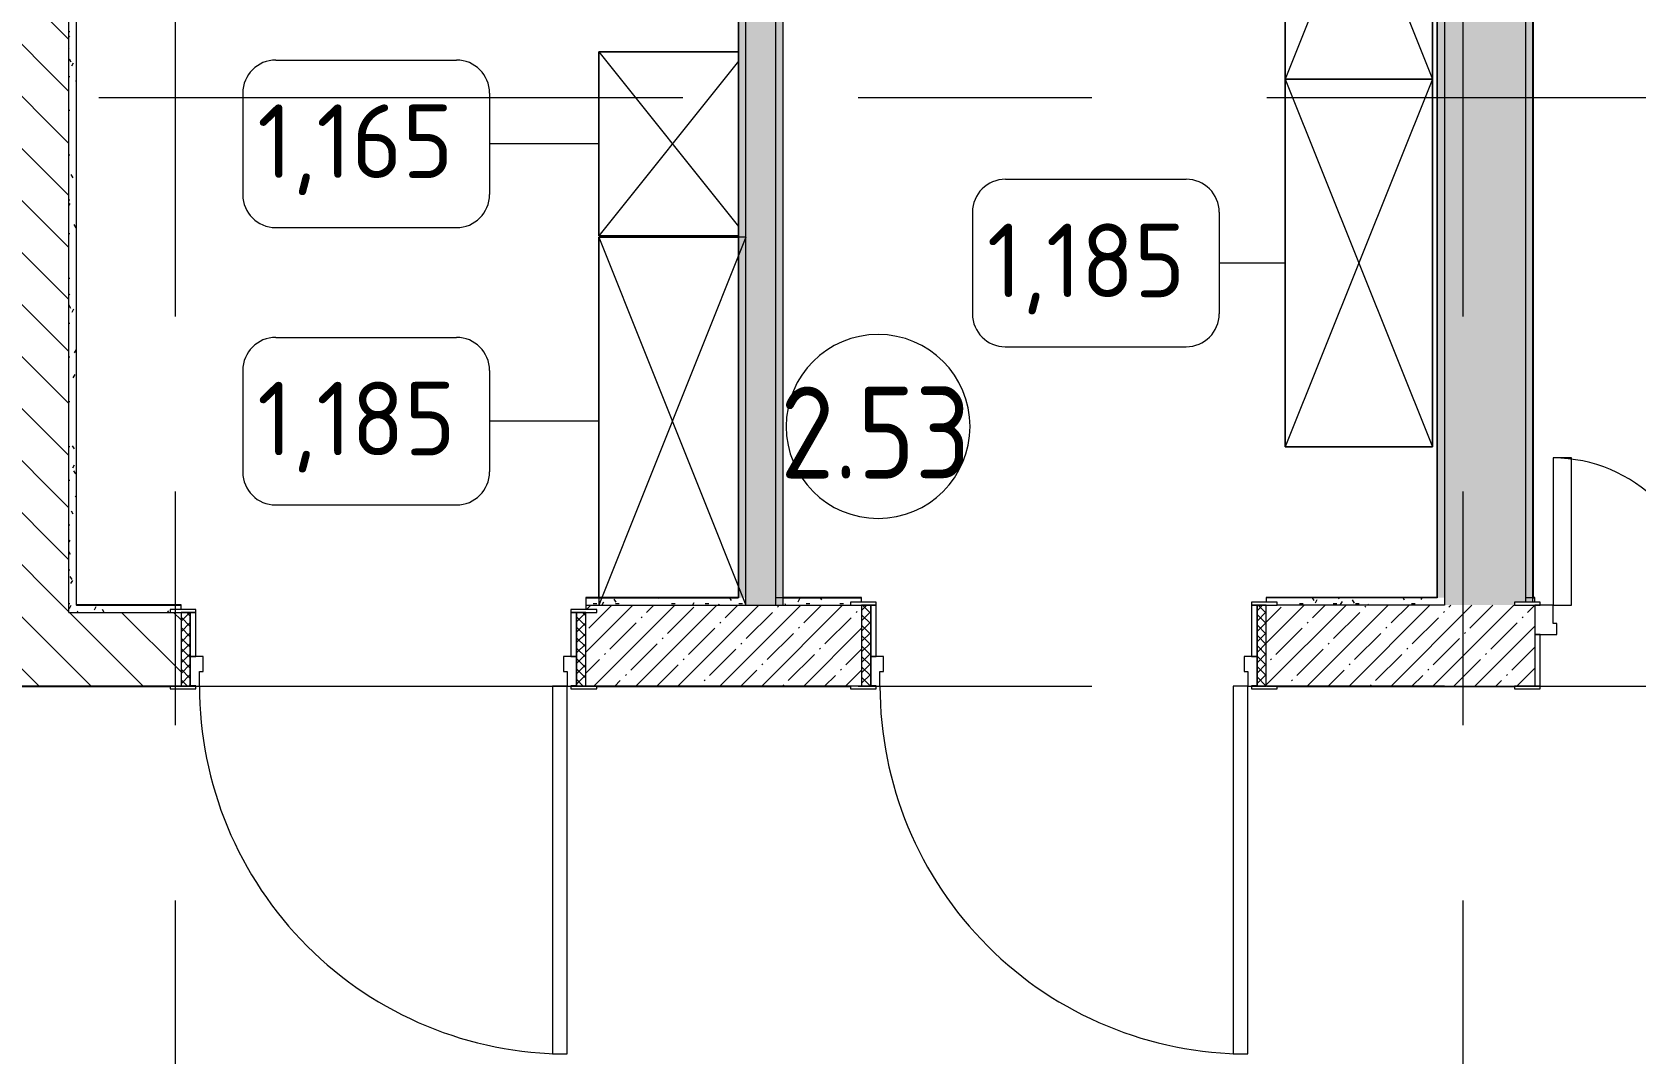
# Model space of a CAD drawing. Header units: millimetres. Extents: x 81566 to 292854, y -8553 to 29000.
# Drawn here: x 88970 to 93330, y 12400 to 15178 of the extents above; entities that cross this region are included whole.
import ezdxf

# ---------------------------------------------------------------- set-up
doc = ezdxf.new("R2010")
doc.units = ezdxf.units.MM
doc.linetypes.add('Осевая', pattern=[3175, 635, -476.25, 1587.5, -476.25])
for name, color, linetype, lineweight in [('A-AREA-IDEN', 7, 'Continuous', 9), ('A-DOOR', 7, 'Continuous', 9), ('A-DOOR-FRAM-2', 7, 'Continuous', 9), ('A-WALL', 7, 'Continuous', 9), ('I-FURN-IDEN', 7, 'Continuous', 9), ('I-WALL', 7, 'Continuous', 9), ('Оси-2', 7, 'Осевая', 9)]:
    doc.layers.add(name, color=color, linetype=linetype, lineweight=lineweight)
for name, color, linetype, lineweight, true_color in [('A-DOOR-1', 7, 'Continuous', 9, 0xc0c0c0), ('A-DOOR-FRAM-1', 7, 'Continuous', 9, 0xc0c0c0), ('A-WALL-1', 9, 'Continuous', 9, 0x808080), ('A-WALL-FNSH-1', 9, 'Continuous', 9, 0x808080), ('I-FURN-1', 9, 'Continuous', 9, 0x808080)]:
    doc.layers.add(name, color=color, linetype=linetype, lineweight=lineweight, true_color=true_color)
doc.styles.add('GOST Common', font='GOST_Common.ttf', dxfattribs={"height": 200})
doc.styles.add('GOST Common_1', font='GOST_Common.ttf', dxfattribs={"width": 0.9, "height": 250})
pattern_1 = [(45, (0, 0), (-57.024626, 57.024626), []), (45, (57.025, 0), (-57.024626, 57.024626), [100.806, -20.161, 3.353, -16.808])]
pattern_2 = [(135, (0, 0), (-70.71068, -70.71068), [])]
pattern_3 = [(0, (0, 0), (121.92, 30.48), [10.058, -81.382, 10.058, -81.382, -487.68]), (0, (0, 0), (121.92, 30.48), [-182.88, 10.058, -172.822, 10.058, -81.382, -213.36]), (0, (0, 0), (121.92, 30.48), [-457.2, 10.058, -50.902, 10.058, -142.342]), (120, (45.72, 15.24), (-87.356454, 90.345817), [10.058, -81.382, 10.058, -81.382, -487.68]), (120, (45.72, 15.24), (-87.356454, 90.345817), [-182.88, 10.058, -172.822, 10.058, -81.382, -213.36]), (120, (45.72, 15.24), (-87.356454, 90.345817), [-457.2, 10.058, -50.902, 10.058, -142.342]), (240, (60.96, 76.2), (-34.563546, -120.825817), [10.058, -81.382, 10.058, -81.382, -487.68]), (240, (60.96, 76.2), (-34.563546, -120.825817), [-182.88, 10.058, -172.822, 10.058, -81.382, -213.36]), (240, (60.96, 76.2), (-34.563546, -120.825817), [-457.2, 10.058, -50.902, 10.058, -142.342])]

# ---------------------------------------------------------------- blocks, each defined once
blk = doc.blocks.new('110_Дверь_СКБ_2Ст - Д-1_л_Лестничная клетка EIS60 2-32142534-План расстановки мебели и оборудования 2 этажа в осях 23-33')
at = {"layer": 'A-DOOR-1'}
for p, q in [((662.5, 1010), (612.5, 1010)), ((612.5, 1010), (612.5, 110)), ((662.5, 110), (662.5, 1010)), ((-637.5, 510), (-637.5, 110)), ((-587.5, 510), (-637.5, 510)), ((-587.5, 110), (-587.5, 510)), ((-637.5, 110), (-587.5, 110)), ((612.5, 110), (662.5, 110))]:
    blk.add_line(p, q, dxfattribs=at)
for centre, radius, start, end in [((662.5, 110), 900, 90, 180), ((-637.5, 110), 400, 360, 90)]:
    blk.add_arc(centre, radius, start, end, dxfattribs=at)
at = {"layer": 'A-DOOR-FRAM-1'}
for p, q in [((-672.5, 118), (-742.5, 118)), ((-742.5, 118), (-742.5, 110)), ((-742.5, 110), (-672.5, 110)), ((-637.5, 110), (-687.5, 110)), ((-687.5, 110), (-687.5, 30)), ((-672.5, 110), (-672.5, 118)), ((-637.5, 60), (-637.5, 110)), ((662.5, 110), (662.5, 60)), ((712.5, 110), (662.5, 110)), ((767.5, 118), (697.5, 118)), ((697.5, 118), (697.5, 110)), ((697.5, 110), (767.5, 110)), ((712.5, 30), (712.5, 110)), ((767.5, 110), (767.5, 118)), ((-627.5, 60), (-637.5, 60)), ((-627.5, 30), (-627.5, 60)), ((662.5, 60), (652.5, 60)), ((652.5, 60), (652.5, 30)), ((-687.5, 30), (-627.5, 30)), ((-672.5, 30), (-687.5, 30)), ((-687.5, 30), (-687.5, -110)), ((-672.5, -110), (-672.5, 30)), ((652.5, 30), (712.5, 30)), ((712.5, 30), (697.5, 30)), ((697.5, 30), (697.5, -110)), ((712.5, -110), (712.5, 30)), ((-672.5, -110), (-742.5, -110)), ((-742.5, -110), (-742.5, -118)), ((-742.5, -118), (-672.5, -118)), ((-687.5, -110), (-672.5, -110)), ((-672.5, -118), (-672.5, -110)), ((697.5, -110), (712.5, -110)), ((767.5, -110), (697.5, -110)), ((697.5, -110), (697.5, -118)), ((697.5, -118), (767.5, -118)), ((767.5, -118), (767.5, -110))]:
    blk.add_line(p, q, dxfattribs=at)
blk = doc.blocks.new('110_Дверь_СКБ_1Ст_Внутренняя1 - Д-3 _п_ 1100x2100h_много всего-32102842-План расстановки мебели и оборудования 2 этажа в осях 23-33')
at = {"layer": 'A-DOOR'}
h = blk.add_hatch(dxfattribs=at)
h.set_pattern_fill('FP_20', color=256, style=0, pattern_type=2)
h.set_pattern_definition([(135, (1751.41, 174.685), (-14.14214, -14.14214), []), (225, (1751.41, 174.685), (14.14214, -14.14214), [])])
h.paths.add_polyline_path([(562.5, 110), (537.5, 110), (537.5, -110), (562.5, -110)])
at = {"layer": 'A-DOOR-FRAM-2'}
h = blk.add_hatch(dxfattribs=at)
h.set_pattern_fill('FP_21', color=256, style=0, pattern_type=2)
h.set_pattern_definition([(45, (-371.384, 174.685), (-14.1421, 14.1421), []), (135, (-371.384, 174.685), (-14.1421, -14.1421), [])])
h.paths.add_polyline_path([(-512.5, 110), (-537.5, 110), (-537.5, -110), (-512.5, -110)])
at = {"layer": 'A-DOOR-1'}
for p, q in [((-487.5, 1110), (-487.5, 110)), ((-447.5, 1110), (-487.5, 1110)), ((-447.5, 110), (-447.5, 1110)), ((-487.5, 110), (-447.5, 110))]:
    blk.add_line(p, q, dxfattribs=at)
blk.add_arc((-487.5, 110), 1000, 360, 90, dxfattribs=at)
at = {"layer": 'A-DOOR-FRAM-1'}
for p, q in [((-497.5, 118), (-567.5, 118)), ((-567.5, 118), (-567.5, 110)), ((-567.5, 110), (-497.5, 110)), ((-512.5, 110), (-537.5, 110)), ((-537.5, 110), (-537.5, -110)), ((-487.5, 110), (-512.5, 110)), ((-512.5, 110), (-512.5, 30)), ((-512.5, -110), (-512.5, 110)), ((-497.5, 110), (-512.5, 110)), ((-512.5, 110), (-512.5, 109)), ((-512.5, 109), (-497.5, 109)), ((-497.5, 110), (-497.5, 118)), ((-497.5, 109), (-497.5, 110)), ((-487.5, 70), (-487.5, 110)), ((512.5, 110), (512.5, 70)), ((537.5, 110), (512.5, 110)), ((592.5, 118), (522.5, 118)), ((522.5, 118), (522.5, 110)), ((537.5, 110), (522.5, 110)), ((522.5, 110), (522.5, 109)), ((522.5, 110), (592.5, 110)), ((522.5, 109), (537.5, 109)), ((537.5, 30), (537.5, 110)), ((562.5, 110), (537.5, 110)), ((537.5, 110), (537.5, -110)), ((537.5, 109), (537.5, 110)), ((562.5, -110), (562.5, 110)), ((592.5, 110), (592.5, 118)), ((-477.5, 70), (-487.5, 70)), ((-477.5, 30), (-477.5, 70)), ((512.5, 70), (502.5, 70)), ((502.5, 70), (502.5, 30)), ((-512.5, 30), (-477.5, 30)), ((-497.5, 30), (-512.5, 30)), ((-512.5, 30), (-512.5, -110)), ((-497.5, -110), (-497.5, 30)), ((502.5, 30), (537.5, 30)), ((537.5, 30), (522.5, 30)), ((522.5, 30), (522.5, -110)), ((537.5, -110), (537.5, 30)), ((-497.5, -110), (-567.5, -110)), ((-567.5, -110), (-567.5, -118)), ((-567.5, -118), (-497.5, -118)), ((-537.5, -110), (-512.5, -110)), ((-512.5, -110), (-497.5, -110)), ((-497.5, -118), (-497.5, -110)), ((522.5, -110), (537.5, -110)), ((592.5, -110), (522.5, -110)), ((522.5, -110), (522.5, -118)), ((522.5, -118), (592.5, -118)), ((537.5, -110), (562.5, -110)), ((592.5, -118), (592.5, -110))]:
    blk.add_line(p, q, dxfattribs=at)
blk = doc.blocks.new('110_Дверь_СКБ_1Ст_Внутренняя1 - Д-3 _п_ 1100x2100h_много всего-32102838-План расстановки мебели и оборудования 2 этажа в осях 23-33')
at = {"layer": 'A-DOOR'}
h = blk.add_hatch(dxfattribs=at)
h.set_pattern_fill('FP_22', color=256, style=0, pattern_type=2)
h.set_pattern_definition([(135, (1751.41, 164.685), (-14.14214, -14.14214), []), (225, (1751.41, 164.685), (14.14214, -14.14214), [])])
h.paths.add_polyline_path([(562.5, 100), (537.5, 100), (537.5, -100), (562.5, -100)])
at = {"layer": 'A-DOOR-FRAM-2'}
h = blk.add_hatch(dxfattribs=at)
h.set_pattern_fill('FP_23', color=256, style=0, pattern_type=2)
h.set_pattern_definition([(45, (-371.384, 164.685), (-14.1421, 14.1421), []), (135, (-371.384, 164.685), (-14.1421, -14.1421), [])])
h.paths.add_polyline_path([(-512.5, 100), (-537.5, 100), (-537.5, -100), (-512.5, -100)])
at = {"layer": 'A-DOOR-1'}
for p, q in [((-487.5, 1100), (-487.5, 100)), ((-447.5, 1100), (-487.5, 1100)), ((-447.5, 100), (-447.5, 1100)), ((-487.5, 100), (-447.5, 100))]:
    blk.add_line(p, q, dxfattribs=at)
blk.add_arc((-487.5, 100), 1000, 360, 90, dxfattribs=at)
at = {"layer": 'A-DOOR-FRAM-1'}
for p, q in [((-497.5, 108), (-567.5, 108)), ((-567.5, 108), (-567.5, 100)), ((-567.5, 100), (-497.5, 100)), ((-512.5, 100), (-537.5, 100)), ((-537.5, 100), (-537.5, -100)), ((-487.5, 100), (-512.5, 100)), ((-512.5, 100), (-512.5, 20)), ((-512.5, -100), (-512.5, 100)), ((-497.5, 100), (-512.5, 100)), ((-512.5, 100), (-512.5, 99)), ((-512.5, 99), (-497.5, 99)), ((-497.5, 100), (-497.5, 108)), ((-497.5, 99), (-497.5, 100)), ((-487.5, 60), (-487.5, 100)), ((512.5, 100), (512.5, 60)), ((537.5, 100), (512.5, 100)), ((592.5, 108), (522.5, 108)), ((522.5, 108), (522.5, 100)), ((537.5, 100), (522.5, 100)), ((522.5, 100), (522.5, 99)), ((522.5, 100), (592.5, 100)), ((522.5, 99), (537.5, 99)), ((537.5, 20), (537.5, 100)), ((562.5, 100), (537.5, 100)), ((537.5, 100), (537.5, -100)), ((537.5, 99), (537.5, 100)), ((562.5, -100), (562.5, 100)), ((592.5, 100), (592.5, 108)), ((-477.5, 60), (-487.5, 60)), ((-477.5, 20), (-477.5, 60)), ((512.5, 60), (502.5, 60)), ((502.5, 60), (502.5, 20)), ((-512.5, 20), (-477.5, 20)), ((-497.5, 20), (-512.5, 20)), ((-512.5, 20), (-512.5, -100)), ((-497.5, -100), (-497.5, 20)), ((502.5, 20), (537.5, 20)), ((537.5, 20), (522.5, 20)), ((522.5, 20), (522.5, -100)), ((537.5, -100), (537.5, 20)), ((-497.5, -100), (-567.5, -100)), ((-567.5, -100), (-567.5, -108)), ((-567.5, -108), (-497.5, -108)), ((-537.5, -100), (-512.5, -100)), ((-512.5, -100), (-497.5, -100)), ((-497.5, -108), (-497.5, -100)), ((522.5, -100), (537.5, -100)), ((592.5, -100), (522.5, -100)), ((522.5, -100), (522.5, -108)), ((522.5, -108), (592.5, -108)), ((537.5, -100), (562.5, -100)), ((592.5, -108), (592.5, -100))]:
    blk.add_line(p, q, dxfattribs=at)
blk = doc.blocks.new('Шкаф параметрический - 1_185-26330622-План расстановки мебели и оборудования 2 этажа в осях 23-33')
at = {"layer": 'I-FURN-1'}
for p, q in [((0, 0), (1000, -400)), ((0, -400), (1000, 0)), ((1000, 0), (0, 0)), ((0, 0), (0, -400)), ((0, -400), (0, 0)), ((0, 0), (1000, 0)), ((1000, -400), (1000, 0)), ((1000, 0), (1000, -400)), ((0, -400), (1000, -400)), ((1000, -400), (0, -400))]:
    blk.add_line(p, q, dxfattribs=at)
blk = doc.blocks.new('Шкаф параметрический - 1_185-V149-План расстановки мебели и оборудования 2 этажа в осях 23-33')
at = {"layer": 'I-FURN-1'}
for p, q in [((0, 0), (1000, -400)), ((0, -400), (1000, 0)), ((1000, 0), (0, 0)), ((0, 0), (0, -400)), ((1000, -400), (1000, 0)), ((0, -400), (0, -20)), ((0, -400), (1000, -400)), ((980, -400), (0, -400))]:
    blk.add_line(p, q, dxfattribs=at)
blk = doc.blocks.new('Шкаф параметрический - 1_165-25613087-План расстановки мебели и оборудования 2 этажа в осях 23-33')
at = {"layer": 'I-FURN-1'}
for p, q in [((0, -400), (475, -20)), ((0, -20), (0, -400)), ((0, -400), (0, -20)), ((25, -20), (500, -400)), ((500, -400), (500, -20)), ((500, -20), (500, -400)), ((0, -400), (500, -400)), ((500, -400), (0, -400))]:
    blk.add_line(p, q, dxfattribs=at)
blk = doc.blocks.new('Марка_Мебель - В прямоуг_Balcon_Марка-25523697-План расстановки мебели и оборудования 2 этажа в осях 23-33')
at = {"layer": 'I-FURN-IDEN'}
for p, q in [((-2.455, 2.278), (2.455, 2.278)), ((-3.355, 1.378), (-3.355, -1.384)), ((3.355, 1.378), (3.355, -1.378)), ((-2.461, -2.278), (2.455, -2.278))]:
    blk.add_line(p, q, dxfattribs=at)
for centre, radius, start, end in [((-2.455, 1.378), 0.9, 90, 180), ((2.455, 1.378), 0.9, 0, 90), ((-2.461, -1.384), 0.893, 180, 270), ((2.455, -1.378), 0.9, 270, 0)]:
    blk.add_arc(centre, radius, start, end, dxfattribs=at)
blk = doc.blocks.new('Марка_Помещения - Номер-25198446-План расстановки мебели и оборудования 2 этажа в осях 23-33')
at = {"layer": 'A-AREA-IDEN'}
for start, end in [(360, 180), (180, 360)]:
    blk.add_arc((0, 0), 2.5, start, end, dxfattribs=at)

msp = doc.modelspace()

# ---------------------------------------------------------------- hatches: boundary and pattern name
at = {"layer": 'I-WALL'}
h = msp.add_hatch(dxfattribs=at)
h.set_pattern_fill('FP_2', color=256, style=0, pattern_type=2)
h.set_pattern_definition(pattern_1)
h.paths.add_polyline_path([(92810, 13620), (93000, 13620), (93000, 13628), (93030, 13628), (93030, 21550), (92810, 21550), (92810, 13640)])
h = msp.add_hatch(dxfattribs=at)
h.set_pattern_fill('FP_41', color=256, style=0, pattern_type=2)
h.set_pattern_definition(pattern_3)
h.paths.add_polyline_path([(93042, 13628), (93050, 13628), (93050, 21150), (93030, 21150), (93030, 13628)])
h = msp.add_hatch(dxfattribs=at)
h.set_pattern_fill('FP_41', color=256, style=0, pattern_type=2)
h.set_pattern_definition(pattern_3)
h.paths.add_polyline_path([(90890.7, 13640), (90910.7, 13640), (90910.7, 17050), (90890.7, 17050), (90890.7, 14480.9)])
h = msp.add_hatch(dxfattribs=at)
h.set_pattern_fill('FP_19', color=256, style=0, pattern_type=2)
h.set_pattern_definition([(135, (0, 0), (-75.43415, -75.43415), [106.68, -17.78, 3.556, -17.78]), (135, (0, 75.39), (-75.43415, -75.43415), []), (50, (0, 0), (127.52922, -11.15758), [13.335, -146.685]), (355, (0, 0), (-24.66966, 133.74002), [10.668, -117.348]), (100.451, (10.63, -0.93), (102.85973, 122.58178), [11.333, -124.663]), (46.184, (0, 35.56), (189.75516, -29.43036), [20.002, -220.027]), (96.636, (15.81, 33.1), (166.1822, 173.1996), [17, -186.995]), (351.184, (0, 35.56), (166.18393, 173.19757), [16.002, -176.022]), (21, (17.78, 26.67), (106.13027, -71.58603), [13.335, -146.685]), (326, (17.78, 26.67), (43.26188, 128.93175), [10.668, -117.348]), (71.451, (26.62, 20.7), (149.39198, 57.34505), [11.333, -124.663]), (37.5, (0, 0), (2.162228, 59.188357), [3.353, -112.573, 3.353, -115.773, -117.792]), (37.5, (0, 0), (2.162228, 59.188357), [-235.052, 3.353, -114.44]), (7.5, (0, 0), (46.773857, 70.126152), [3.353, -64.567, 3.353, -109.906, -44.894]), (7.5, (0, 0), (46.773857, 70.126152), [-181.178, 3.353, -41.542]), (327.5, (-39.65, 0), (94.913671, -4.010093), [3.353, -41.097, 3.353, -135.331, -184.023]), (327.5, (-39.65, 0), (94.913671, -4.010093), [-183.134, 3.353, -180.67]), (317.5, (-57.43, 0), (103.69057, 17.79882), [3.353, -54.432, 3.353, -88.748, -130.683]), (317.5, (-57.43, 0), (103.69057, 17.79882), [-149.885, 3.353, -127.33])])
h.paths.add_polyline_path([(90910.7, 13620), (90990.7, 13620), (90990.7, 17050), (90910.7, 17050), (90910.7, 13640)])
h = msp.add_hatch(dxfattribs=at)
h.set_pattern_fill('FP_41', color=256, style=0, pattern_type=2)
h.set_pattern_definition(pattern_3)
h.paths.add_polyline_path([(90990.7, 13620), (91010.7, 13620), (91010.7, 17030), (90990.7, 17030), (90990.7, 13640)])
h = msp.add_hatch(dxfattribs=at)
h.set_pattern_fill('FP_41', color=256, style=0, pattern_type=2)
h.set_pattern_definition(pattern_3)
h.paths.add_polyline_path([(92810, 13640), (92810, 17030), (92790, 17030), (92790, 13640)])
h = msp.add_hatch(dxfattribs=at)
h.set_pattern_fill('FP_4', color=256, style=0, pattern_type=2)
h.set_pattern_definition(pattern_2)
h.paths.add_polyline_path([(89070, 13600), (89070, 16100), (88870, 16100), (88870, 13600)])
h = msp.add_hatch(dxfattribs=at)
h.set_pattern_fill('FP_41', color=256, style=0, pattern_type=2)
h.set_pattern_definition(pattern_3)
h.paths.add_polyline_path([(89090, 13600), (89090, 16100), (89070, 16100), (89070, 13600)])
h = msp.add_hatch(dxfattribs=at)
h.set_pattern_fill('FP_41', color=256, style=0, pattern_type=2)
h.set_pattern_definition(pattern_3)
h.paths.add_polyline_path([(89090, 13600), (89345, 13600), (89345, 13608), (89375, 13608), (89375, 13620), (89090, 13620)])
h = msp.add_hatch(dxfattribs=at)
h.set_pattern_fill('FP_41', color=256, style=0, pattern_type=2)
h.set_pattern_definition(pattern_3)
h.paths.add_polyline_path([(90510.7, 13620), (90910.7, 13620), (90910.7, 13640), (90475, 13640), (90475, 13620)])
h = msp.add_hatch(dxfattribs=at)
h.set_pattern_fill('FP_2', color=256, style=0, pattern_type=2)
h.set_pattern_definition(pattern_1)
h.paths.add_polyline_path([(92810, 13400), (93050, 13400), (93050, 13620), (92325, 13620), (92325, 13400), (92355, 13400)])
h.paths.add_polyline_path([(90910.7, 13400), (91225, 13400), (91225, 13620), (90475, 13620), (90475, 13608), (90505, 13608), (90505, 13600), (90475, 13600), (90475, 13400), (90510.7, 13400)])
h = msp.add_hatch(dxfattribs=at)
h.set_pattern_fill('FP_41', color=256, style=0, pattern_type=2)
h.set_pattern_definition(pattern_3)
h.paths.add_polyline_path([(92790, 13620), (92810, 13620), (92810, 13640), (92325, 13640), (92325, 13628), (92355, 13628), (92355, 13620), (92476, 13620)])
h.paths.add_polyline_path([(91033.2, 13620), (91195, 13620), (91195, 13628), (91225, 13628), (91225, 13640), (90990.7, 13640), (90990.7, 13620)])
h = msp.add_hatch(dxfattribs=at)
h.set_pattern_fill('FP_41', color=256, style=0, pattern_type=2)
h.set_pattern_definition(pattern_3)
h.paths.add_polyline_path([(94560, 13620), (94559, 13640), (94455, 13640), (94455, 13628), (94510, 13628), (94510, 13620)])
h.paths.add_polyline_path([(93055, 13628), (93055, 13640), (93030, 13640), (93030, 13628), (93053.4, 13628)])
h = msp.add_hatch(dxfattribs=at)
h.set_pattern_fill('FP_2', color=256, style=0, pattern_type=2)
h.set_pattern_definition(pattern_1)
h.paths.add_polyline_path([(94455, 13400), (94800, 13400), (94800, 13620), (94455, 13620), (94455, 13540)])
h.paths.add_polyline_path([(93055, 13400), (93055, 13620), (93050, 13620), (93050, 13400)])
h = msp.add_hatch(dxfattribs=at)
h.set_pattern_fill('FP_4', color=256, style=0, pattern_type=2)
h.set_pattern_definition(pattern_2)
h.paths.add_polyline_path([(89375, 13400), (89375, 13600), (88200, 13600), (88200, 13400), (89345, 13400)])

# ---------------------------------------------------------------- linework, layer by layer
at = {"layer": 'A-WALL'}
for p, q in [((93030, 21150), (93030, 13628)), ((90910.7, 13620), (90910.7, 17050)), ((90990.7, 17050), (90990.7, 13620)), ((92810, 17050), (92810, 13620)), ((91010.7, 17030), (91010.7, 13620)), ((89090, 16080), (89090, 13620)), ((90475, 13620), (91195, 13620)), ((92790, 13640), (92325, 13640)), ((92810, 13620), (92355, 13620)), ((93051, 13640), (93055, 13640)), ((89070, 13600), (89345, 13600)), ((90505, 13400), (91195, 13400)), ((91195, 13400), (90505, 13400)), ((92355, 13400), (93000, 13400)), ((92810, 13400), (92355, 13400))]:
    msp.add_line(p, q, dxfattribs=at)
at = {"layer": 'A-WALL-1'}
for p, q in [((93050, 13628), (93050, 21150)), ((90890.7, 17030), (90890.7, 13640)), ((92790, 17030), (92790, 13640)), ((89070, 13600), (89070, 16100)), ((89091, 13620), (89090, 13620)), ((89375, 13608), (89375, 13620)), ((90475, 13640), (90475, 13608)), ((90890.7, 13640), (90889.7, 13640)), ((91010.7, 13640), (90990.7, 13640)), ((91225, 13628), (91225, 13640)), ((92325, 13640), (92325, 13628)), ((93051, 13640), (93030, 13640)), ((93055, 13628), (93055, 13640)), ((88200, 13400), (89345, 13400))]:
    msp.add_line(p, q, dxfattribs=at)
at = {"layer": 'A-WALL-FNSH-1'}
for p, q in [((90889.7, 17029), (90889.7, 13641)), ((91011.7, 13640), (91011.7, 17029)), ((92789, 17029), (92789, 13640)), ((89091, 13621), (89091, 16079)), ((89375, 13621), (89091, 13621)), ((89091, 13620), (89375, 13620)), ((89375, 13620), (89375, 13621)), ((90889.7, 13641), (90475, 13641)), ((90475, 13641), (90475, 13640)), ((90475, 13640), (90889.7, 13640)), ((91225, 13641), (91010.7, 13641)), ((91010.7, 13640), (91225, 13640)), ((91225, 13640), (91225, 13641)), ((92790, 13641), (92325, 13641)), ((92325, 13641), (92325, 13640)), ((93055, 13641), (93051, 13641)), ((93055, 13640), (93055, 13641)), ((89345, 13400), (88200, 13400)), ((88200, 13399), (89345, 13399)), ((90505, 13399), (91195, 13399)), ((92355, 13399), (93000, 13399))]:
    msp.add_line(p, q, dxfattribs=at)
at = {"layer": 'I-FURN-IDEN'}
for p, q in [((90510.7, 14874), (90213.7, 14874)), ((92376.7, 14550), (92197.3, 14550)), ((90510.7, 14120), (90213.7, 14120))]:
    msp.add_line(p, q, dxfattribs=at)
at = {"layer": 'I-WALL'}
msp.add_line((93051, 21129), (93051, 13640), dxfattribs=at)
at = {"layer": 'Оси-2'}
for p, q in [((89360, 593.7), (89360, 19415.1)), ((92860, 593.7), (92860, 19415.1)), ((84865.6, 15000), (122160, 15000)), ((84865.6, 13400), (119719, 13400))]:
    msp.add_line(p, q, dxfattribs=at)

# ---------------------------------------------------------------- block references
at = {"layer": 'A-AREA-IDEN', "xscale": 99.99999999999993, "yscale": 99.99999999999993, "zscale": 99.99999999999993}
msp.add_blockref('Марка_Помещения - Номер-25198446-План расстановки мебели и оборудования 2 этажа в осях 23-33', (91269.9, 14105.6), dxfattribs=at)
at = {"layer": 'A-DOOR-1'}
msp.add_blockref('110_Дверь_СКБ_2Ст - Д-1_л_Лестничная клетка EIS60 2-32142534-План расстановки мебели и оборудования 2 этажа в осях 23-33', (93742.5, 13510), dxfattribs=at)
at = {"layer": 'A-DOOR-1', "rotation": 180}
for name, p in [('110_Дверь_СКБ_1Ст_Внутренняя1 - Д-3 _п_ 1100x2100h_много всего-32102838-План расстановки мебели и оборудования 2 этажа в осях 23-33', (89937.5, 13500)), ('110_Дверь_СКБ_1Ст_Внутренняя1 - Д-3 _п_ 1100x2100h_много всего-32102842-План расстановки мебели и оборудования 2 этажа в осях 23-33', (91787.5, 13510))]:
    msp.add_blockref(name, p, dxfattribs=at)
at = {"layer": 'I-FURN-1', "rotation": 269.9999999999999}
for name, p in [('Шкаф параметрический - 1_185-26330622-План расстановки мебели и оборудования 2 этажа в осях 23-33', (92776.7, 16050)), ('Шкаф параметрический - 1_165-25613087-План расстановки мебели и оборудования 2 этажа в осях 23-33', (90910.7, 15124)), ('Шкаф параметрический - 1_185-26330622-План расстановки мебели и оборудования 2 этажа в осях 23-33', (92776.7, 15050)), ('Шкаф параметрический - 1_185-V149-План расстановки мебели и оборудования 2 этажа в осях 23-33', (90910.7, 14620))]:
    msp.add_blockref(name, p, dxfattribs=at)
at = {"layer": 'I-FURN-IDEN', "xscale": 99.99999999999993, "yscale": 99.99999999999993, "zscale": 99.99999999999993}
for p in [(89878.2, 14874), (91861.8, 14550), (89878.2, 14120)]:
    msp.add_blockref('Марка_Мебель - В прямоуг_Balcon_Марка-25523697-План расстановки мебели и оборудования 2 этажа в осях 23-33', p, dxfattribs=at)

# ---------------------------------------------------------------- texts
at = {"layer": 'A-AREA-IDEN', "insert": (91004.2, 14214.1), "char_height": 250, "width": 663.797, "attachment_point": 1, "style": 'GOST Common_1'}
msp.add_mtext('2.53', dxfattribs=at)
at = {"layer": 'I-FURN-IDEN', "char_height": 200, "width": 681.434, "attachment_point": 1, "style": 'GOST Common'}
for s, insert in [('1,165', (89582.2, 14981.1)), ('1,185', (91565.8, 14657)), ('1,185', (89582.2, 14227.1))]:
    msp.add_mtext(s, dxfattribs=dict(at, insert=insert))

doc.saveas('drawing.dxf')
